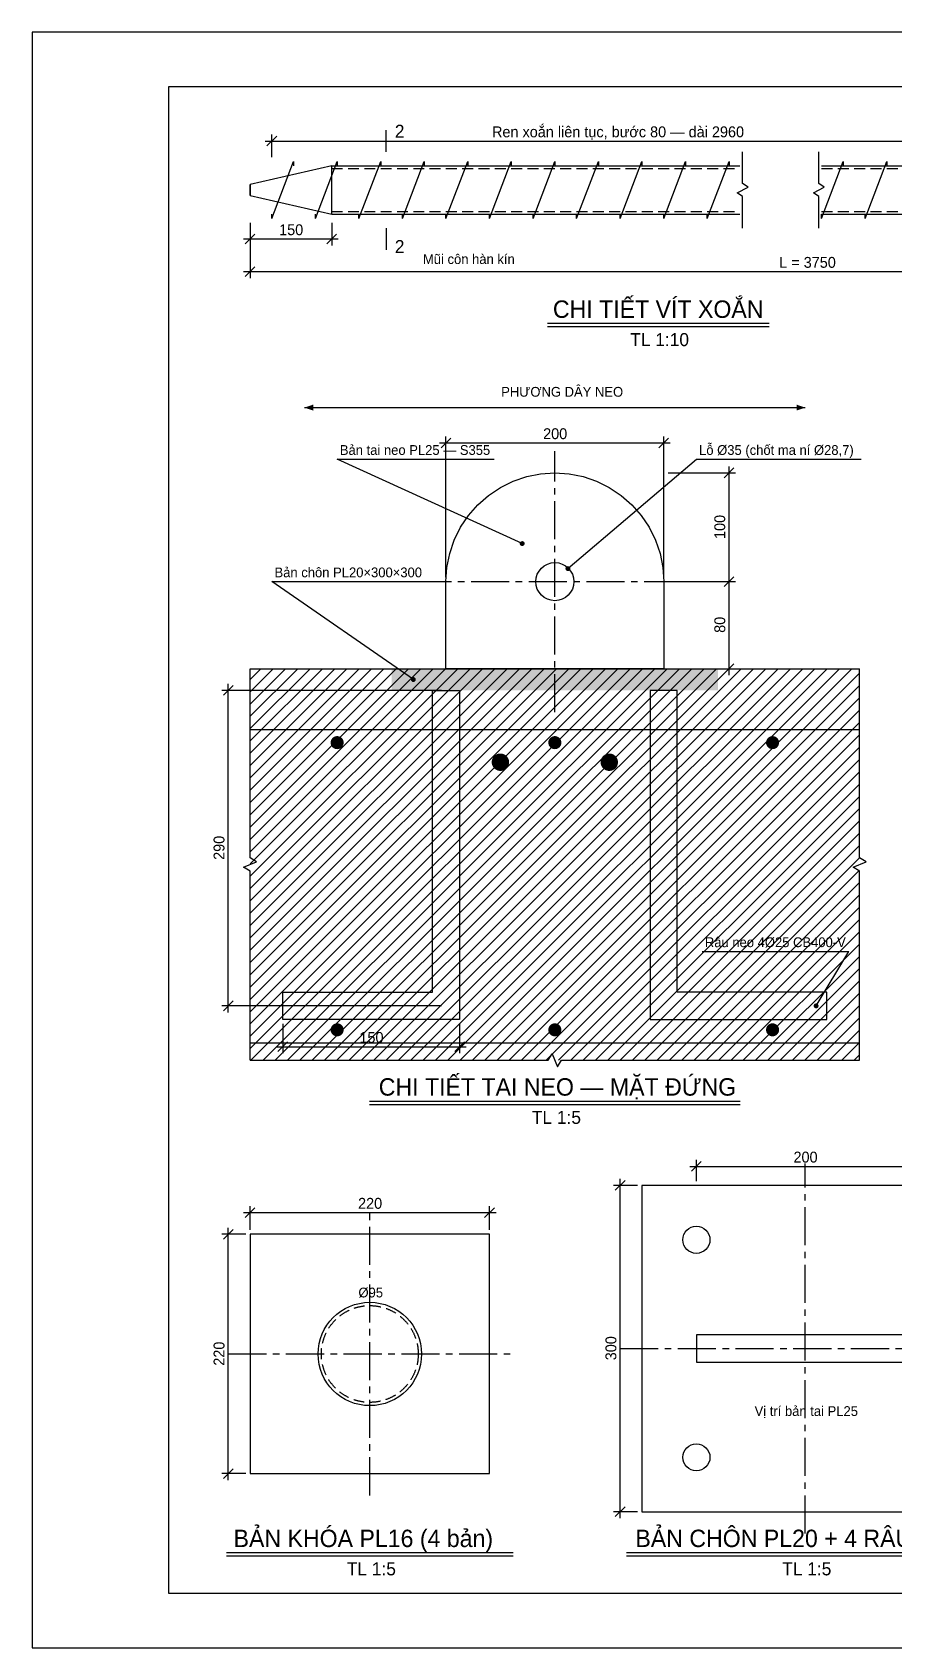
# Model space of a CAD drawing. Extents: x 0 to 45000, y 0 to 7425.
# Drawn here: x 23000 to 26956, y 0 to 7425 of the extents above; entities that cross this region are included whole.
import ezdxf

# ---------------------------------------------------------------- set-up
doc = ezdxf.new("R2010")
doc.units = 0
doc.header["$LTSCALE"] = 25
doc.linetypes.add('CENTER', pattern=[10.6, 7, -1.2, 1.2, -1.2])
doc.linetypes.add('DASHED', pattern=[3, 2, -1])
for name, color, linetype in [('BT', 7, 'CONTINUOUS'), ('BT_N', 7, 'CONTINUOUS'), ('DIM', 8, 'CONTINUOUS'), ('HATCH', 8, 'CONTINUOUS'), ('KHUNG', 7, 'CONTINUOUS'), ('KHUNG_M', 7, 'CONTINUOUS'), ('TEXT', 7, 'CONTINUOUS'), ('THEP', 1, 'CONTINUOUS'), ('THEPHINH', 5, 'CONTINUOUS'), ('THEPHINH_D', 5, 'DASHED'), ('TRUC', 1, 'CENTER')]:
    doc.layers.add(name, color=color, linetype=linetype)
doc.styles.add('VN', font='arial.ttf', dxfattribs={"width": 0.95})

msp = doc.modelspace()

# ---------------------------------------------------------------- linework, layer by layer
at = {"layer": 'BT'}
msp.add_line((24000, 4500), (26800, 4500), dxfattribs=at)
at = {"layer": 'BT_N'}
for points in [[(26262.5, 6525), (26262.5, 6670), (26237.5, 6687.5), (26287.5, 6712.5), (26262.5, 6730), (26262.5, 6875)], [(26612.5, 6525), (26612.5, 6670), (26587.5, 6687.5), (26637.5, 6712.5), (26612.5, 6730), (26612.5, 6875)], [(24000, 2700), (24000, 3570), (23970, 3587.5), (24030, 3612.5), (24000, 3630), (24000, 4500)], [(26800, 2700), (26800, 3570), (26770, 3587.5), (26830, 3612.5), (26800, 3630), (26800, 4500)], [(24000, 2700), (25370, 2700), (25387.5, 2730), (25412.5, 2670), (25430, 2700), (26800, 2700)]]:
    msp.add_lwpolyline(points, dxfattribs=at)
at = {"layer": 'DIM'}
for p, q in [((24070, 6925), (27280, 6925)), ((24077.5, 6902.5), (24122.5, 6947.5)), ((24100, 6851.2), (24100, 6955)), ((24000, 6548.8), (24000, 6445)), ((24000, 6548.8), (24000, 6295)), ((24375, 6548.8), (24375, 6445)), ((23970, 6475), (24405, 6475)), ((23977.5, 6452.5), (24022.5, 6497.5)), ((24352.5, 6452.5), (24397.5, 6497.5)), ((23970, 6325), (29155, 6325)), ((23977.5, 6302.5), (24022.5, 6347.5)), ((24250, 5700), (26550, 5700)), ((24870, 5537.5), (25930, 5537.5)), ((24877.5, 5515), (24922.5, 5560)), ((24900, 4920), (24900, 5567.5)), ((25877.5, 5515), (25922.5, 5560)), ((25900, 4920), (25900, 5567.5)), ((25250, 5075), (24400, 5462.5)), ((24400, 5462.5), (25121.2, 5462.5)), ((25460, 4960), (26050, 5462.5)), ((26050, 5462.5), (26807.5, 5462.5)), ((26177.5, 5377.5), (26222.5, 5422.5)), ((26200, 4870), (26200, 5430)), ((25920, 5400), (26230, 5400)), ((26177.5, 4877.5), (26222.5, 4922.5)), ((26177.5, 4877.5), (26222.5, 4922.5)), ((26200, 4470), (26200, 4930)), ((24750, 4450), (24100, 4900)), ((24100, 4900), (24838, 4900)), ((25920, 4900), (26230, 4900)), ((25920, 4900), (26230, 4900)), ((25920, 4500), (26230, 4500)), ((26177.5, 4477.5), (26222.5, 4522.5)), ((24880, 4400), (23870, 4400)), ((23877.5, 4377.5), (23922.5, 4422.5)), ((23900, 2920), (23900, 4430)), ((26076.6, 3200), (26750, 3200)), ((26600, 2950), (26750, 3200)), ((23877.5, 2927.5), (23922.5, 2972.5)), ((24880, 2950), (23870, 2950)), ((24150, 2867.5), (24150, 2732.5)), ((24962.5, 2867.5), (24962.5, 2732.5)), ((24120, 2762.5), (24992.5, 2762.5)), ((24127.5, 2740), (24172.5, 2785)), ((24940, 2740), (24985, 2785)), ((26027.5, 2190), (26072.5, 2235)), ((26050, 2145), (26050, 2242.5)), ((25700, 595), (25700, 2155)), ((26020, 2212.5), (27080, 2212.5)), ((25780, 2125), (25670, 2125)), ((25677.5, 2102.5), (25722.5, 2147.5)), ((23977.5, 1977.5), (24022.5, 2022.5)), ((24000, 1920), (24000, 2030)), ((25077.5, 1977.5), (25122.5, 2022.5)), ((25100, 1920), (25100, 2030)), ((23970, 2000), (25130, 2000)), ((23980, 1900), (23870, 1900)), ((23877.5, 1877.5), (23922.5, 1922.5)), ((23900, 770), (23900, 1930)), ((23877.5, 777.5), (23922.5, 822.5)), ((23980, 800), (23870, 800)), ((25780, 625), (25670, 625)), ((25677.5, 602.5), (25722.5, 647.5))]:
    msp.add_line(p, q, dxfattribs=at)
at = {"layer": 'DIM', "const_width": 11.2}
for points in [[(25255.6, 5075, 1), (25244.4, 5075, 1)], [(25465.6, 4960, 1), (25454.4, 4960, 1)], [(24755.6, 4450, 1), (24744.4, 4450, 1)], [(26605.6, 2950, 1), (26594.4, 2950, 1)]]:
    msp.add_lwpolyline(points, format="xyb", close=True, dxfattribs=at)
at = {"layer": 'HATCH'}
for p, q in [((24000, 2753.6), (25746.4, 4500)), ((24000, 2810.2), (25689.8, 4500)), ((24000, 2866.8), (25633.2, 4500)), ((24000, 2923.3), (25576.7, 4500)), ((24000, 2979.9), (25520.1, 4500)), ((24000, 3036.5), (25463.5, 4500)), ((24000, 3093), (25407, 4500)), ((24000, 3149.6), (25350.4, 4500)), ((24000, 3206.2), (25293.8, 4500)), ((24000, 3262.7), (25237.3, 4500)), ((24000, 3319.3), (25180.7, 4500)), ((24000, 3375.9), (25124.1, 4500)), ((24000, 3432.4), (25067.6, 4500)), ((24000, 3489), (25011, 4500)), ((24000, 3545.6), (24954.4, 4500)), ((24000, 3602.2), (24897.8, 4500)), ((24000, 3658.7), (24841.3, 4500)), ((24000, 3715.3), (24784.7, 4500)), ((24000, 3771.9), (24728.1, 4500)), ((24000, 3828.4), (24671.6, 4500)), ((24000, 3885), (24615, 4500)), ((24000, 3941.6), (24558.4, 4500)), ((24000, 3998.1), (24501.9, 4500)), ((24000, 4054.7), (24445.3, 4500)), ((24000, 4111.3), (24388.7, 4500)), ((24000, 4167.8), (24332.2, 4500)), ((24000, 4224.4), (24275.6, 4500)), ((24000, 4281), (24219, 4500)), ((24000, 4337.5), (24162.5, 4500)), ((24000, 4394.1), (24105.9, 4500)), ((24000, 4450.7), (24049.3, 4500)), ((24002.9, 2700), (25802.9, 4500)), ((24059.5, 2700), (25859.5, 4500)), ((24116.1, 2700), (25916.1, 4500)), ((24172.6, 2700), (25972.6, 4500)), ((24229.2, 2700), (26029.2, 4500)), ((24285.8, 2700), (26085.8, 4500)), ((24342.4, 2700), (26142.4, 4500)), ((24398.9, 2700), (26198.9, 4500)), ((24455.5, 2700), (26255.5, 4500)), ((24512.1, 2700), (26312.1, 4500)), ((24568.6, 2700), (26368.6, 4500)), ((24625.2, 2700), (26425.2, 4500)), ((24681.8, 2700), (26481.8, 4500)), ((24738.3, 2700), (26538.3, 4500)), ((24794.9, 2700), (26594.9, 4500)), ((24851.5, 2700), (26651.5, 4500)), ((24908, 2700), (26708, 4500)), ((24964.6, 2700), (26764.6, 4500)), ((25021.2, 2700), (26800, 4478.8)), ((25077.7, 2700), (26800, 4422.3)), ((25134.3, 2700), (26800, 4365.7)), ((25190.9, 2700), (26800, 4309.1)), ((25247.5, 2700), (26800, 4252.5)), ((25304, 2700), (26800, 4196)), ((25360.6, 2700), (26800, 4139.4)), ((25417.2, 2700), (26800, 4082.8)), ((25473.7, 2700), (26800, 4026.3)), ((25530.3, 2700), (26800, 3969.7)), ((25586.9, 2700), (26800, 3913.1)), ((25643.4, 2700), (26800, 3856.6)), ((25700, 2700), (26800, 3800)), ((25756.6, 2700), (26800, 3743.4)), ((25813.1, 2700), (26800, 3686.9)), ((25869.7, 2700), (26800, 3630.3)), ((25926.3, 2700), (26800, 3573.7)), ((25982.8, 2700), (26800, 3517.2)), ((26039.4, 2700), (26800, 3460.6)), ((26096, 2700), (26800, 3404)), ((26152.5, 2700), (26800, 3347.5)), ((26209.1, 2700), (26800, 3290.9)), ((26265.7, 2700), (26800, 3234.3)), ((26322.3, 2700), (26800, 3177.7)), ((26378.8, 2700), (26800, 3121.2)), ((26435.4, 2700), (26800, 3064.6)), ((26492, 2700), (26800, 3008)), ((26548.5, 2700), (26800, 2951.5)), ((26605.1, 2700), (26800, 2894.9)), ((26661.7, 2700), (26800, 2838.3)), ((26718.2, 2700), (26800, 2781.8)), ((26774.8, 2700), (26800, 2725.2))]:
    msp.add_line(p, q, dxfattribs=at)
at = {"layer": 'KHUNG'}
for p, q in [((24625, 6875), (24625, 6975)), ((24625, 6525), (24625, 6425))]:
    msp.add_line(p, q, dxfattribs=at)
msp.add_lwpolyline([(23625, 250), (33250, 250), (33250, 7175), (23625, 7175)], close=True, dxfattribs=at)
at = {"layer": 'KHUNG_M'}
msp.add_lwpolyline([(23000, 0), (33500, 0), (33500, 7425), (23000, 7425)], close=True, dxfattribs=at)
at = {"layer": 'TEXT'}
for p, q in [((25365.5, 6087.5), (26384.5, 6087.5)), ((25365.5, 6072.5), (26384.5, 6072.5)), ((24548.6, 2512.5), (26251.4, 2512.5)), ((24548.6, 2497.5), (26251.4, 2497.5)), ((23891.5, 437.5), (25208.5, 437.5)), ((23891.5, 422.5), (25208.5, 422.5)), ((25729, 437.5), (27371, 437.5)), ((25729, 422.5), (27371, 422.5))]:
    msp.add_line(p, q, dxfattribs=at)
for points in [[(24250, 5700), (24290, 5686.2), (24290, 5713.8)], [(26550, 5700), (26510, 5713.8), (26510, 5686.2)]]:
    msp.add_solid(points, dxfattribs=at)
at = {"layer": 'THEP'}
for p, q in [((24000, 4220), (26800, 4220)), ((24000, 2780), (26800, 2780))]:
    msp.add_line(p, q, dxfattribs=at)
for points in [[(24962.5, 4400), (24962.5, 2887.5), (24150, 2887.5), (24150, 3012.5), (24837.5, 3012.5), (24837.5, 4400)], [(25837.5, 4400), (25837.5, 2887.5), (26650, 2887.5), (26650, 3012.5), (25962.5, 3012.5), (25962.5, 4400)]]:
    msp.add_lwpolyline(points, close=True, dxfattribs=at)
for points, const_width in [([(24415, 4160, 1), (24385, 4160, 1)], 30), ([(25415, 4160, 1), (25385, 4160, 1)], 30), ([(26415, 4160, 1), (26385, 4160, 1)], 30), ([(25170, 4070, 1), (25130, 4070, 1)], 40), ([(25670, 4070, 1), (25630, 4070, 1)], 40), ([(24415, 2840, 1), (24385, 2840, 1)], 30), ([(25415, 2840, 1), (25385, 2840, 1)], 30), ([(26415, 2840, 1), (26385, 2840, 1)], 30)]:
    msp.add_lwpolyline(points, format="xyb", close=True, dxfattribs=dict(at, const_width=const_width))
for centre in [(26050, 1875), (26050, 875)]:
    msp.add_circle(centre, 62.5, dxfattribs=at)
at = {"layer": 'THEPHINH'}
for p, q in [((24100, 6568.8), (24200, 6831.2)), ((24200, 6831.2), (24200, 6811.2)), ((24300, 6568.8), (24400, 6831.2)), ((24400, 6831.2), (24400, 6811.2)), ((24500, 6568.8), (24600, 6831.2)), ((24600, 6831.2), (24600, 6811.2)), ((24700, 6568.8), (24800, 6831.2)), ((24800, 6831.2), (24800, 6811.2)), ((24900, 6568.8), (25000, 6831.2)), ((25000, 6831.2), (25000, 6811.2)), ((25100, 6568.8), (25200, 6831.2)), ((25200, 6831.2), (25200, 6811.2)), ((25300, 6568.8), (25400, 6831.2)), ((25400, 6831.2), (25400, 6811.2)), ((25500, 6568.8), (25600, 6831.2)), ((25600, 6831.2), (25600, 6811.2)), ((25700, 6568.8), (25800, 6831.2)), ((25800, 6831.2), (25800, 6811.2)), ((25900, 6568.8), (26000, 6831.2)), ((26000, 6831.2), (26000, 6811.2)), ((26100, 6568.8), (26200, 6831.2)), ((26200, 6831.2), (26200, 6811.2)), ((26625, 6568.8), (26725, 6831.2)), ((26725, 6831.2), (26725, 6811.2)), ((26825, 6568.8), (26925, 6831.2)), ((26925, 6831.2), (26925, 6811.2)), ((24375, 6811.2), (26250, 6811.2)), ((26625, 6811.2), (29125, 6811.2)), ((24000, 6675), (24000, 6725)), ((24100, 6568.8), (24100, 6588.8)), ((24300, 6568.8), (24300, 6588.8)), ((24375, 6588.8), (26250, 6588.8)), ((24500, 6568.8), (24500, 6588.8)), ((24700, 6568.8), (24700, 6588.8)), ((24900, 6568.8), (24900, 6588.8)), ((25100, 6568.8), (25100, 6588.8)), ((25300, 6568.8), (25300, 6588.8)), ((25500, 6568.8), (25500, 6588.8)), ((25700, 6568.8), (25700, 6588.8)), ((25900, 6568.8), (25900, 6588.8)), ((26100, 6568.8), (26100, 6588.8)), ((26625, 6588.8), (29125, 6588.8)), ((26625, 6568.8), (26625, 6588.8)), ((26825, 6568.8), (26825, 6588.8))]:
    msp.add_line(p, q, dxfattribs=at)
for points in [[(24000, 6675), (24375, 6588.8), (24375, 6811.2), (24000, 6725)], [(24900, 4500), (24900, 4900), (24904.3, 4965.3), (24917, 5029.4), (24938.1, 5091.3), (24967, 5150), (25003.3, 5204.4), (25046.4, 5253.6), (25095.6, 5296.7), (25150, 5333), (25208.7, 5361.9), (25270.6, 5383), (25334.7, 5395.7), (25400, 5400), (25465.3, 5395.7), (25529.4, 5383), (25591.3, 5361.9), (25650, 5333), (25704.4, 5296.7), (25753.6, 5253.6), (25796.7, 5204.4), (25833, 5150), (25861.9, 5091.3), (25883, 5029.4), (25895.7, 4965.3), (25900, 4900), (25900, 4500)], [(25800, 625), (27300, 625), (27300, 2125), (25800, 2125)], [(24000, 800), (25100, 800), (25100, 1900), (24000, 1900)], [(26050, 1312.5), (27050, 1312.5), (27050, 1437.5), (26050, 1437.5)]]:
    msp.add_lwpolyline(points, close=True, dxfattribs=at)
for centre, radius in [((25400, 4900), 87.5), ((24550, 1350), 237.5)]:
    msp.add_circle(centre, radius, dxfattribs=at)
msp.add_solid([(24650, 4400), (26150, 4400), (24650, 4500), (26150, 4500)], dxfattribs=at)
at = {"layer": 'THEPHINH_D'}
for p, q in [((24375, 6798.8), (26250, 6798.8)), ((26625, 6798.8), (29125, 6798.8)), ((24375, 6601.2), (26250, 6601.2)), ((26625, 6601.2), (29125, 6601.2))]:
    msp.add_line(p, q, dxfattribs=at)
msp.add_circle((24550, 1350), 222.5, dxfattribs=at)
at = {"layer": 'TRUC'}
for p, q in [((25400, 4300), (25400, 5500)), ((24750, 4900), (26050, 4900)), ((26550, 525), (26550, 2225)), ((24550, 700), (24550, 2000)), ((23900, 1350), (25200, 1350)), ((25700, 1375), (27400, 1375))]:
    msp.add_line(p, q, dxfattribs=at)

# ---------------------------------------------------------------- texts
at = {"layer": 'TEXT', "style": 'VN', "width": 0.95}
for s, height, p in [('2', 60, (24665, 6940)), ('Ren xoắn liên tục, bước 80 — dài 2960', 50, (25111.4, 6942.5)), ('150', 50, (24133.6, 6492.5)), ('2', 60, (24665, 6410)), ('Mũi côn hàn kín', 45, (24794.3, 6360)), ('L = 3750', 50, (26430.5, 6342.5)), ('CHI TIẾT VÍT XOẮN', 80, (25391, 6112.5)), ('TL 1:10', 60, (25746.2, 5982.5)), ('PHƯƠNG DÂY NEO', 45, (25153.6, 5750)), ('200', 50, (25346.1, 5555)), ('Bản tai neo PL25 — S355', 45, (24412.5, 5482.5)), ('Lỗ Ø35 (chốt ma ní Ø28,7)', 45, (26062.5, 5482.5)), ('Bản chôn PL20×300×300', 45, (24112.5, 4920)), ('Râu neo 4Ø25 CB400-V', 45, (26089.1, 3220)), ('150', 50, (24502.3, 2780)), ('CHI TIẾT TAI NEO — MẶT ĐỨNG', 80, (24591.2, 2537.5)), ('TL 1:5', 60, (25294.3, 2407.5)), ('200', 50, (26496.1, 2230)), ('220', 50, (24496.1, 2017.5)), ('Ø95', 45, (24498, 1610)), ('Vị trí bản tai PL25', 45, (26317.6, 1065)), ('BẢN KHÓA PL16 (4 bản)', 80, (23924.4, 462.5)), ('BẢN CHÔN PL20 + 4 RÂU NEO', 80, (25770, 462.5)), ('TL 1:5', 60, (24444.3, 332.5)), ('TL 1:5', 60, (26444.3, 332.5))]:
    msp.add_text(s, height=height, dxfattribs=at).set_placement(p)
for s, p in [('100', (26182.5, 5096.1)), ('80', (26182.5, 4664.7)), ('290', (23882.5, 3621.1)), ('300', (25682.5, 1321.1)), ('220', (23882.5, 1296.1))]:
    msp.add_text(s, height=50, rotation=90, dxfattribs=at).set_placement(p)

doc.saveas('drawing.dxf')
